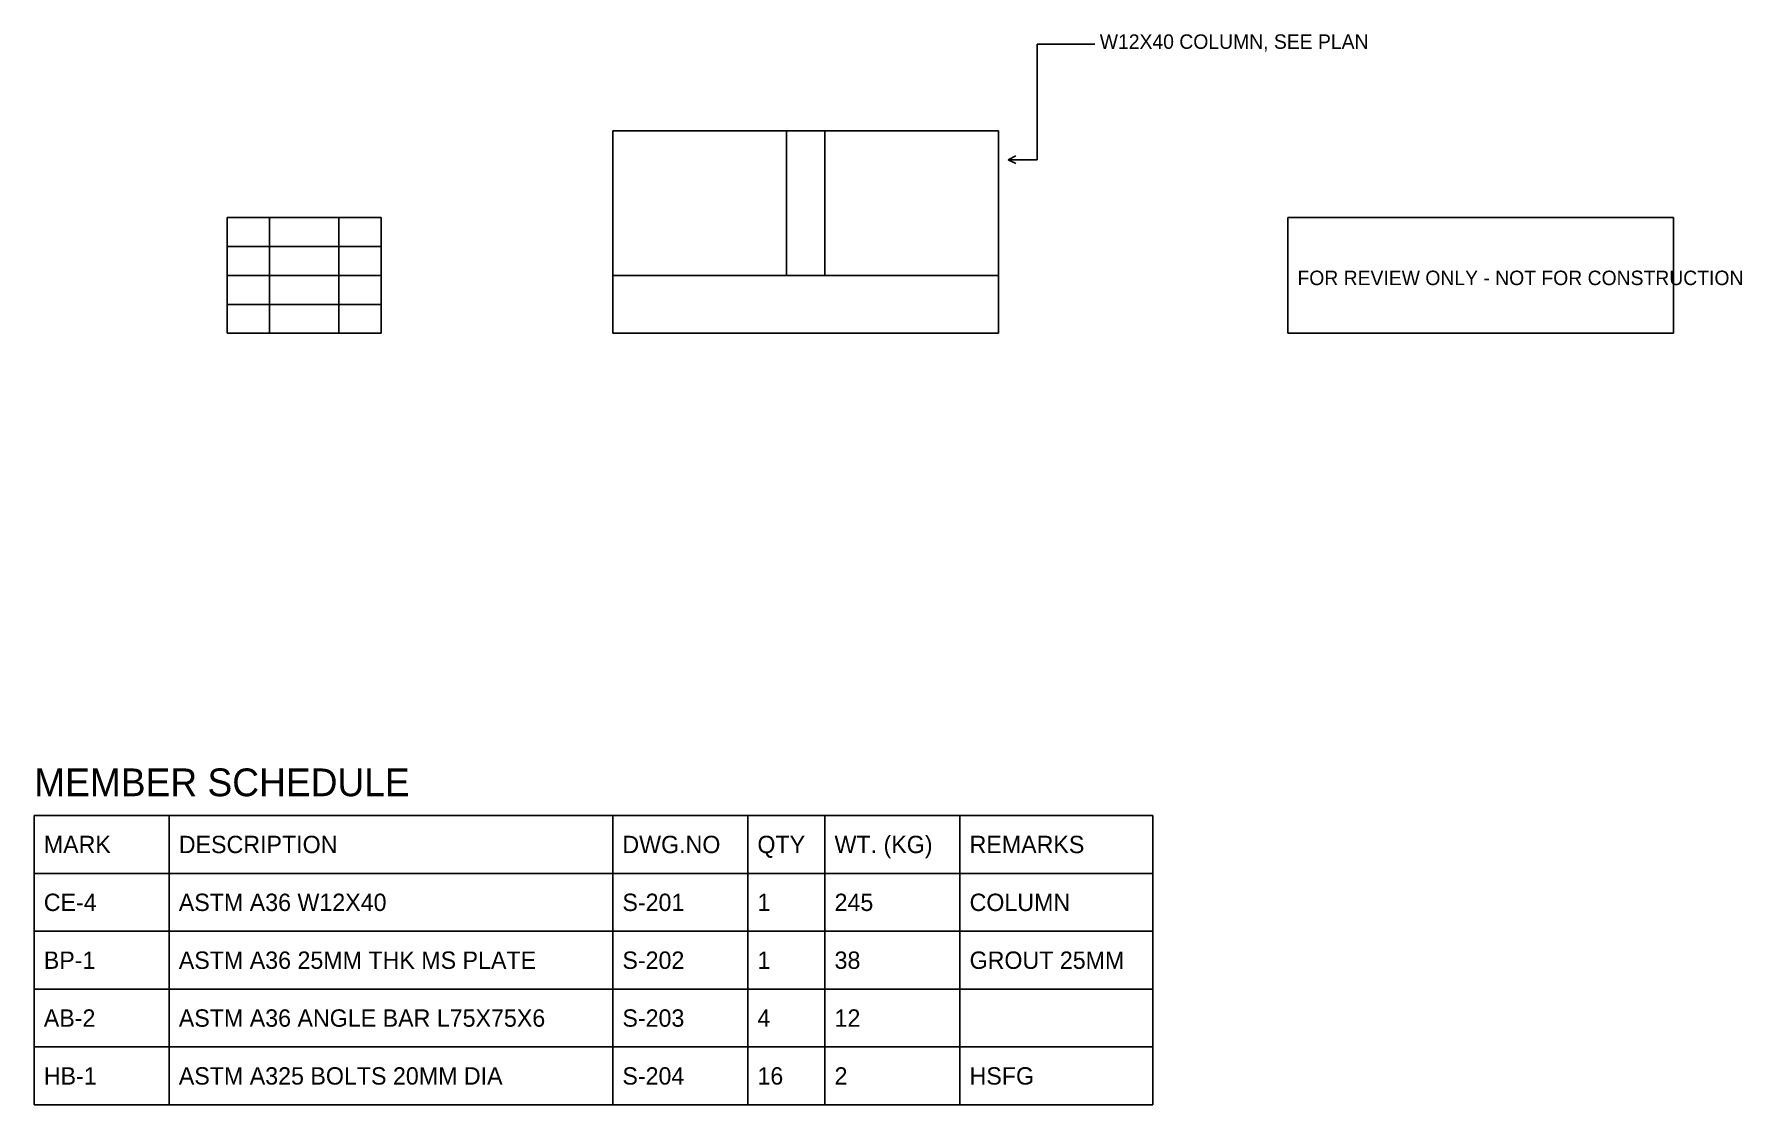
# Model space of a CAD drawing. Extents: x 20 to 197, y 40 to 151.
import ezdxf

# ---------------------------------------------------------------- set-up
doc = ezdxf.new("R2010")
doc.units = 0
for name, color, linetype in [('REVIEW_TEXT_BOX', 7, 'Continuous'), ('S-ARROW_HEAD', 7, 'Continuous'), ('S-CENTERLINE', 7, 'Continuous'), ('S-LEADER', 7, 'Continuous'), ('S-SCHEDULE', 7, 'Continuous'), ('S-SECT_STEEL', 7, 'Continuous'), ('S-TEXT', 7, 'Continuous'), ('S-TITLE_TEXT', 7, 'Continuous')]:
    doc.layers.add(name, color=color, linetype=linetype)

# ---------------------------------------------------------------- blocks, each defined once
blk = doc.blocks.new('SCHEDULE_TEXT')
at = {"layer": 'S-TEXT'}
for s, p in [('MARK', (21, 66.1)), ('DESCRIPTION', (35, 66.1)), ('DWG.NO', (81, 66.1)), ('QTY', (95, 66.1)), ('WT. (KG)', (103, 66.1)), ('REMARKS', (117, 66.1)), ('CE-4', (21, 60.1)), ('ASTM A36 W12X40', (35, 60.1)), ('S-201', (81, 60.1)), ('1', (95, 60.1)), ('245', (103, 60.1)), ('COLUMN', (117, 60.1)), ('BP-1', (21, 54.1)), ('ASTM A36 25MM THK MS PLATE', (35, 54.1)), ('S-202', (81, 54.1)), ('1', (95, 54.1)), ('38', (103, 54.1)), ('GROUT 25MM', (117, 54.1)), ('AB-2', (21, 48.1)), ('ASTM A36 ANGLE BAR L75X75X6', (35, 48.1)), ('S-203', (81, 48.1)), ('4', (95, 48.1)), ('12', (103, 48.1)), ('HB-1', (21, 42.1)), ('ASTM A325 BOLTS 20MM DIA', (35, 42.1)), ('S-204', (81, 42.1)), ('16', (95, 42.1)), ('2', (103, 42.1)), ('HSFG', (117, 42.1))]:
    blk.add_text(s, height=1.8, dxfattribs=at).set_placement(p)
at = {"layer": 'S-TITLE_TEXT'}
blk.add_text('MEMBER SCHEDULE', height=2.88, dxfattribs=at).set_placement((20, 72))

msp = doc.modelspace()

# ---------------------------------------------------------------- linework, layer by layer
at = {"layer": 'REVIEW_TEXT_BOX'}
for p, q in [((150, 132), (190, 132)), ((150, 120), (150, 132)), ((190, 120), (190, 132)), ((150, 120), (190, 120))]:
    msp.add_line(p, q, dxfattribs=at)
at = {"layer": 'S-ARROW_HEAD'}
for q in [(121.8, 138.4), (121.8, 137.6)]:
    msp.add_line((121, 138), q, dxfattribs=at)
at = {"layer": 'S-CENTERLINE'}
for p, q in [((40, 132), (56, 132)), ((40, 120), (40, 132)), ((44.4, 120), (44.4, 132)), ((51.6, 120), (51.6, 132)), ((56, 120), (56, 132)), ((40, 129), (56, 129)), ((40, 126), (56, 126)), ((40, 123), (56, 123)), ((40, 120), (56, 120))]:
    msp.add_line(p, q, dxfattribs=at)
at = {"layer": 'S-LEADER'}
for p, q in [((130, 150), (124, 150)), ((124, 150), (124, 138)), ((124, 138), (121, 138))]:
    msp.add_line(p, q, dxfattribs=at)
at = {"layer": 'S-SCHEDULE'}
for p, q in [((20, 70), (136, 70)), ((20, 40), (20, 70)), ((34, 40), (34, 70)), ((80, 40), (80, 70)), ((94, 40), (94, 70)), ((102, 40), (102, 70)), ((116, 40), (116, 70)), ((136, 40), (136, 70)), ((20, 64), (136, 64)), ((20, 58), (136, 58)), ((20, 52), (136, 52)), ((20, 46), (136, 46)), ((20, 40), (136, 40))]:
    msp.add_line(p, q, dxfattribs=at)
at = {"layer": 'S-SECT_STEEL'}
for p, q in [((80, 141), (120, 141)), ((80, 120), (80, 141)), ((98, 126), (98, 141)), ((102, 126), (102, 141)), ((120, 120), (120, 141)), ((80, 126), (120, 126)), ((80, 120), (120, 120))]:
    msp.add_line(p, q, dxfattribs=at)

# ---------------------------------------------------------------- block references
at = {"layer": 'S-TEXT'}
msp.add_blockref('SCHEDULE_TEXT', (0, 0), dxfattribs=at)

# ---------------------------------------------------------------- texts
for s, p in [('W12X40 COLUMN, SEE PLAN', (130.5, 149.5)), ('FOR REVIEW ONLY - NOT FOR CONSTRUCTION', (151, 125))]:
    msp.add_text(s, height=1.5, dxfattribs=at).set_placement(p)

doc.saveas('drawing.dxf')
